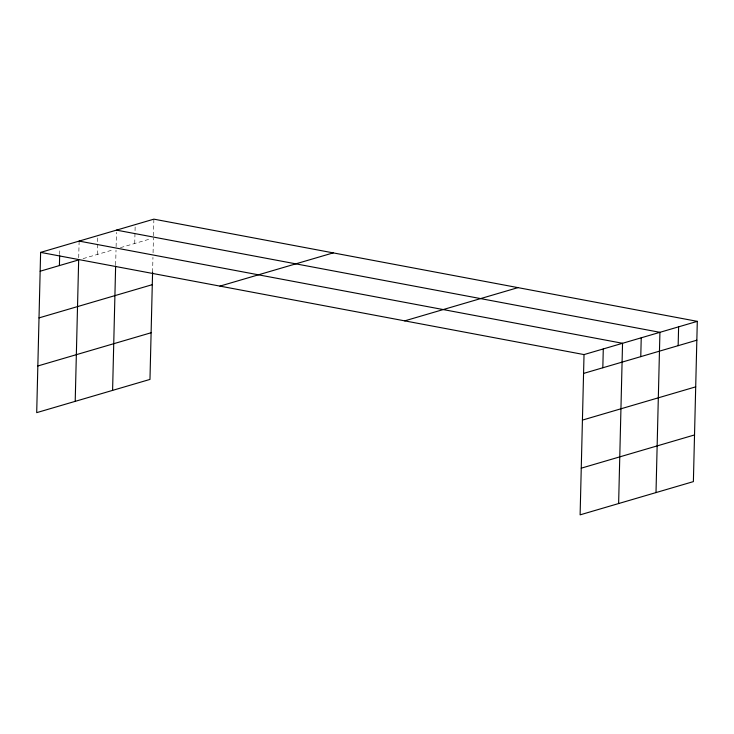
<?xml version="1.0" encoding="UTF-8"?>
<svg xmlns="http://www.w3.org/2000/svg" width="734" height="734" viewBox="0 0 734 734"><rect width="100%" height="100%" fill="white"/><g stroke="black" fill="none" stroke-linecap="round" stroke-linejoin="round"><path stroke-width="0.55" stroke-dasharray="3.67 2.75" d="M59.683 254.496L59.821 248.954M78.721 257.707L79.098 242.202M97.356 254.441L97.815 235.605M115.66 264.891L116.018 250.101M116.1 246.743L116.458 232.339M134.735 243.477L135.194 224.641M152.589 272.14L152.956 257.34M153.067 252.79L153.424 237.99M153.479 235.779L153.883 219.154M83.061 258.634L113.853 249.606M120.449 247.67L151.232 238.633"/><path stroke-width="1.1" d="M697.3 321.354L584.025 354.586L580.117 514.846L693.382 481.614L697.3 321.354L153.883 219.154L40.618 252.386L36.7 412.646L149.975 379.414L152.589 272.14M59.408 265.58L59.656 255.606M75.207 401.342L78.666 259.928L40.159 271.222M112.596 390.378L115.633 266.029M602.825 367.771L603.284 348.944M618.624 503.542L622.542 343.292L79.125 241.091M640.773 356.641L641.232 337.805M656.003 492.578L659.921 332.318L116.504 230.127M678.152 345.677L678.611 326.841M39.012 317.895L152.287 284.664M219.943 286.113L333.218 252.881M37.838 365.972L151.112 332.741M404.7 320.868L517.975 287.627M583.567 373.423L696.841 340.191M582.429 420.096L695.704 386.855M581.255 468.173L694.52 434.941M40.618 252.386L584.025 354.586"/></g></svg>
